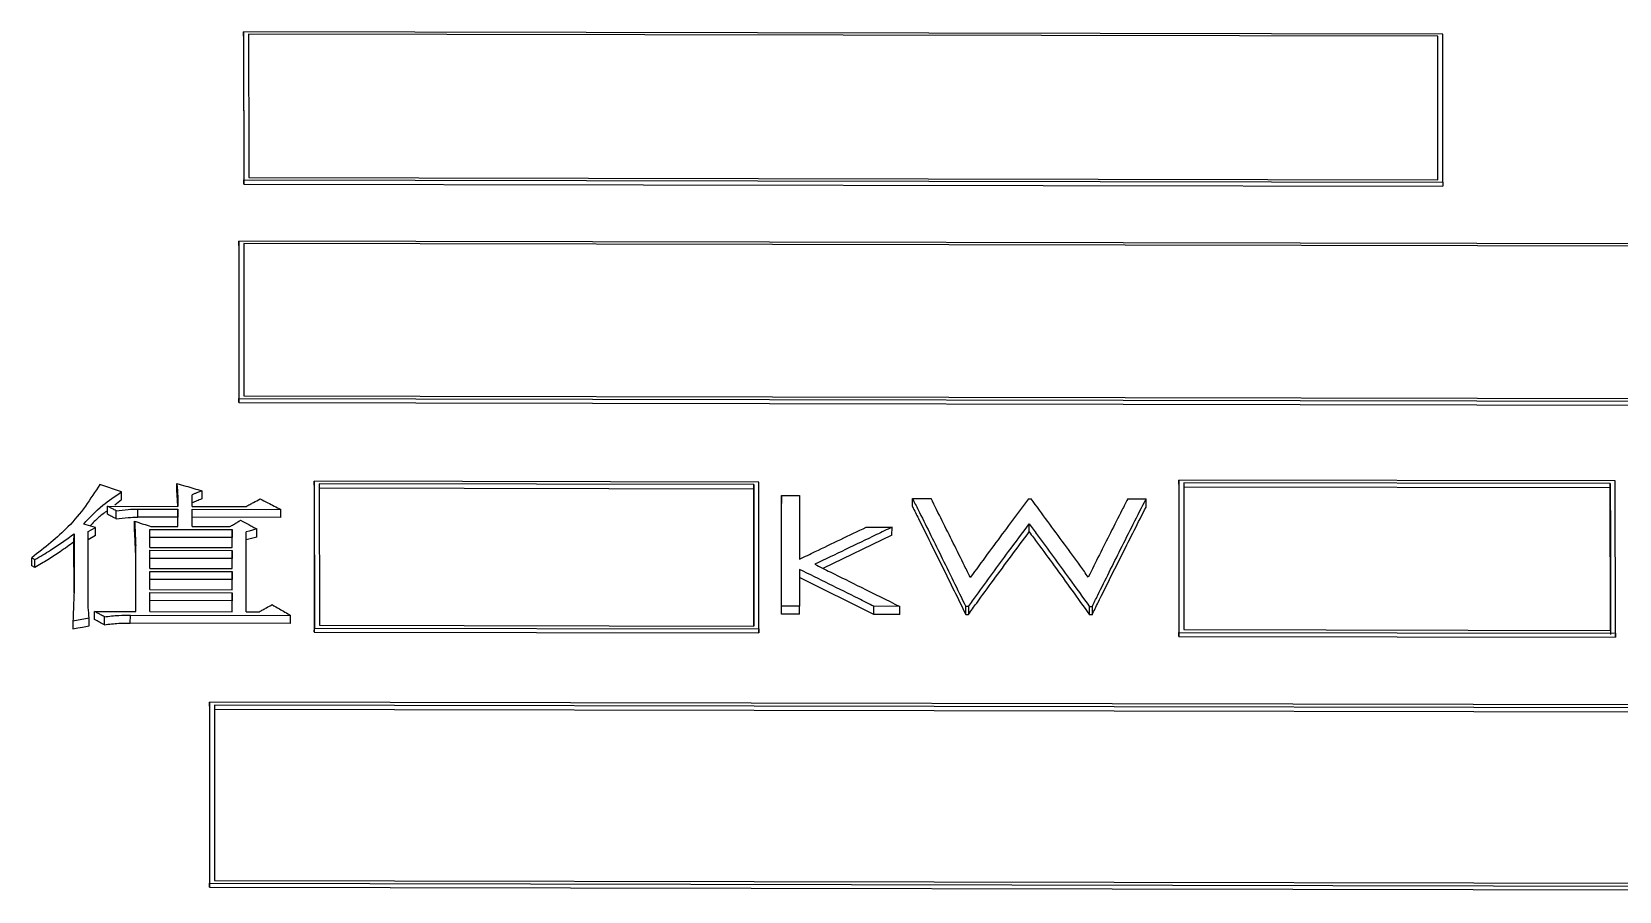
# Model space of a CAD drawing. Header units: millimetres. Extents: x 2320 to 4000, y 933 to 2121.
# Drawn here: x 2699.44 to 2715.3, y 1938.59 to 1947.18 of the extents above; entities that cross this region are included whole.
import ezdxf

# ---------------------------------------------------------------- set-up
doc = ezdxf.new("R2010")
doc.units = ezdxf.units.MM

msp = doc.modelspace()

# ---------------------------------------------------------------- linework, layer by layer
at = {"color": 7, "linetype": 'Continuous', "lineweight": 25}
for p, q in [((2713.535, 1947.156), (2701.552, 1947.179)), ((2701.552, 1947.136), (2701.553, 1945.656)), ((2713.485, 1947.134), (2701.602, 1947.156)), ((2701.553, 1945.656), (2701.554, 1945.698)), ((2701.553, 1945.656), (2713.536, 1945.634)), ((2701.554, 1945.698), (2713.536, 1945.676)), ((2701.604, 1945.722), (2713.486, 1945.7)), ((2713.536, 1945.676), (2713.536, 1945.634)), ((2723.637, 1945.045), (2701.504, 1945.086)), ((2701.504, 1945.044), (2701.505, 1943.473)), ((2723.587, 1945.021), (2701.554, 1945.062)), ((2701.555, 1943.54), (2723.588, 1943.499)), ((2701.505, 1943.514), (2723.638, 1943.473)), ((2701.505, 1943.473), (2701.505, 1943.514)), ((2701.505, 1943.473), (2723.638, 1943.432)), ((2700.333, 1942.581), (2700.117, 1942.656)), ((2700.333, 1942.5), (2700.333, 1942.581)), ((2700.885, 1942.585), (2700.885, 1942.666)), ((2702.259, 1942.687), (2702.26, 1941.22)), ((2706.7, 1942.679), (2702.259, 1942.687)), ((2702.259, 1942.646), (2702.259, 1941.18)), ((2702.309, 1942.661), (2702.31, 1941.248)), ((2706.65, 1942.653), (2702.309, 1942.661)), ((2702.309, 1942.62), (2706.65, 1942.612)), ((2706.65, 1941.24), (2706.65, 1942.653)), ((2706.65, 1942.653), (2706.65, 1942.612)), ((2706.65, 1942.612), (2706.65, 1941.24)), ((2706.7, 1941.212), (2706.7, 1942.679)), ((2710.896, 1942.698), (2710.896, 1941.177)), ((2715.258, 1942.69), (2710.896, 1942.698)), ((2710.896, 1942.657), (2710.896, 1941.137)), ((2710.946, 1942.671), (2710.946, 1941.204)), ((2715.208, 1942.663), (2710.946, 1942.671)), ((2710.946, 1942.631), (2715.208, 1942.623)), ((2715.209, 1941.196), (2715.208, 1942.663)), ((2715.208, 1942.663), (2715.208, 1942.623)), ((2715.259, 1941.169), (2715.258, 1942.69)), ((2700.193, 1942.438), (2700.896, 1942.436)), ((2700.193, 1942.357), (2700.193, 1942.438)), ((2700.333, 1942.5), (2700.266, 1942.449)), ((2701.037, 1942.436), (2701.037, 1942.551)), ((2701.037, 1942.436), (2701.577, 1942.435)), ((2706.928, 1941.439), (2706.928, 1942.544)), ((2706.928, 1942.544), (2707.107, 1942.543)), ((2706.928, 1941.359), (2706.928, 1942.463)), ((2707.107, 1942.543), (2707.108, 1941.909)), ((2708.236, 1942.514), (2708.421, 1942.514)), ((2709.395, 1942.512), (2709.421, 1942.512)), ((2710.386, 1942.51), (2710.569, 1942.51)), ((2710.569, 1942.429), (2710.569, 1942.51)), ((2700.074, 1942.224), (2699.955, 1942.259)), ((2700.279, 1942.311), (2700.279, 1942.392)), ((2700.496, 1942.408), (2700.896, 1942.408)), ((2700.496, 1942.328), (2700.496, 1942.408)), ((2700.896, 1942.327), (2700.496, 1942.328)), ((2700.896, 1942.234), (2700.896, 1942.408)), ((2700.896, 1942.408), (2700.896, 1942.327)), ((2700.896, 1942.234), (2700.896, 1942.327)), ((2701.923, 1942.325), (2701.036, 1942.327)), ((2701.037, 1942.407), (2701.924, 1942.406)), ((2701.037, 1942.234), (2701.037, 1942.407)), ((2709.402, 1942.181), (2709.402, 1942.262)), ((2699.857, 1942.081), (2699.858, 1942.161)), ((2699.858, 1942.161), (2699.858, 1941.576)), ((2699.998, 1942.184), (2700.074, 1942.224)), ((2699.999, 1941.599), (2699.998, 1942.184)), ((2700.074, 1942.144), (2699.998, 1942.103)), ((2700.615, 1942.206), (2701.437, 1942.205)), ((2700.615, 1942.026), (2700.615, 1942.206)), ((2701.437, 1942.124), (2700.615, 1942.125)), ((2700.626, 1942.235), (2700.896, 1942.234)), ((2701.037, 1942.234), (2701.415, 1942.234)), ((2701.437, 1942.024), (2701.437, 1942.205)), ((2701.437, 1942.205), (2701.437, 1942.124)), ((2701.437, 1942.024), (2701.437, 1942.124)), ((2701.578, 1941.383), (2701.578, 1942.181)), ((2708.03, 1942.147), (2707.341, 1941.816)), ((2707.773, 1942.228), (2708.031, 1942.228)), ((2708.03, 1942.147), (2708.031, 1942.228)), ((2699.858, 1941.568), (2699.857, 1942.081)), ((2700.475, 1941.385), (2700.474, 1942.044)), ((2700.474, 1941.963), (2700.474, 1942.044)), ((2700.474, 1941.385), (2700.474, 1941.963)), ((2700.615, 1942.026), (2701.437, 1942.024)), ((2700.615, 1941.997), (2701.437, 1941.995)), ((2700.615, 1941.816), (2700.615, 1941.997)), ((2701.437, 1941.814), (2701.437, 1941.995)), ((2701.437, 1941.995), (2701.437, 1941.915)), ((2699.436, 1941.923), (2699.468, 1941.905)), ((2699.436, 1941.843), (2699.436, 1941.923)), ((2699.468, 1941.825), (2699.436, 1941.843)), ((2699.468, 1941.825), (2699.468, 1941.905)), ((2701.437, 1941.915), (2700.615, 1941.916)), ((2700.615, 1941.816), (2701.437, 1941.814)), ((2700.615, 1941.786), (2701.437, 1941.785)), ((2700.615, 1941.604), (2700.615, 1941.786)), ((2701.437, 1941.814), (2701.437, 1941.915)), ((2701.437, 1941.602), (2701.437, 1941.785)), ((2701.437, 1941.785), (2701.437, 1941.705)), ((2707.108, 1941.805), (2707.108, 1941.438)), ((2701.437, 1941.705), (2700.615, 1941.706)), ((2701.437, 1941.602), (2701.437, 1941.705)), ((2707.85, 1941.357), (2707.108, 1941.725)), ((2700.615, 1941.604), (2701.437, 1941.602)), ((2700.615, 1941.574), (2701.437, 1941.573)), ((2700.615, 1941.385), (2700.615, 1941.574)), ((2701.437, 1941.493), (2700.615, 1941.495)), ((2701.437, 1941.383), (2701.437, 1941.573)), ((2701.437, 1941.573), (2701.437, 1941.493)), ((2701.437, 1941.383), (2701.437, 1941.493)), ((2699.847, 1941.291), (2700.009, 1941.321)), ((2700.063, 1941.306), (2700.064, 1941.386)), ((2700.064, 1941.386), (2700.475, 1941.385)), ((2700.161, 1941.253), (2700.161, 1941.332)), ((2700.42, 1941.27), (2700.421, 1941.35)), ((2700.421, 1941.35), (2702.021, 1941.347)), ((2700.615, 1941.385), (2701.437, 1941.383)), ((2701.578, 1941.383), (2701.708, 1941.383)), ((2706.928, 1941.359), (2706.928, 1941.439)), ((2707.108, 1941.438), (2706.928, 1941.439)), ((2707.108, 1941.359), (2706.928, 1941.359)), ((2707.108, 1941.359), (2707.108, 1941.438)), ((2708.108, 1941.436), (2707.85, 1941.437)), ((2708.108, 1941.357), (2707.85, 1941.357)), ((2708.108, 1941.357), (2708.108, 1941.436)), ((2708.794, 1941.435), (2708.768, 1941.435)), ((2708.768, 1941.356), (2708.794, 1941.355)), ((2708.794, 1941.435), (2708.794, 1941.355)), ((2710.03, 1941.353), (2710.004, 1941.353)), ((2710.03, 1941.433), (2710.005, 1941.433)), ((2710.03, 1941.433), (2710.03, 1941.353)), ((2699.847, 1941.291), (2699.847, 1941.212)), ((2702.021, 1941.267), (2700.42, 1941.27)), ((2702.259, 1941.181), (2702.26, 1941.22)), ((2702.259, 1941.18), (2706.7, 1941.172)), ((2702.26, 1941.22), (2706.7, 1941.212)), ((2702.31, 1941.248), (2706.65, 1941.24)), ((2706.7, 1941.212), (2706.7, 1941.172)), ((2706.7, 1941.172), (2706.7, 1941.201)), ((2710.896, 1941.137), (2710.896, 1941.177)), ((2710.896, 1941.177), (2715.259, 1941.169)), ((2710.946, 1941.204), (2715.209, 1941.196)), ((2715.259, 1941.169), (2715.259, 1941.129)), ((2715.259, 1941.129), (2715.259, 1941.158)), ((2710.896, 1941.137), (2715.259, 1941.129)), ((2701.211, 1940.439), (2701.211, 1940.478)), ((2723.344, 1940.437), (2701.211, 1940.478)), ((2701.211, 1940.438), (2701.212, 1938.631)), ((2723.294, 1940.409), (2701.261, 1940.45)), ((2701.261, 1940.411), (2723.294, 1940.37)), ((2701.212, 1938.669), (2723.345, 1938.628)), ((2701.212, 1938.631), (2701.212, 1938.669)), ((2701.212, 1938.631), (2723.345, 1938.59)), ((2701.262, 1938.698), (2723.295, 1938.658))]:
    msp.add_line(p, q, dxfattribs=at)
at = {"color": 7, "linetype": 'Continuous', "lineweight": 25, "flags": 128}
for points in [[(2701.552, 1947.136), (2701.552, 1947.16), (2701.552, 1947.179)], [(2701.504, 1945.044), (2701.504, 1945.067), (2701.504, 1945.086)], [(2701.134, 1942.591), (2701.134, 1942.546), (2701.134, 1942.51)], [(2702.259, 1942.647), (2702.259, 1942.67), (2702.259, 1942.687)], [(2710.896, 1942.657), (2710.896, 1942.68), (2710.896, 1942.698)], [(2706.928, 1942.544), (2706.928, 1942.498), (2706.928, 1942.463)], [(2708.235, 1942.433), (2708.236, 1942.479), (2708.236, 1942.514)], [(2700.463, 1942.207), (2700.463, 1942.252), (2700.463, 1942.287)], [(2701.923, 1942.325), (2701.924, 1942.37), (2701.924, 1942.406)], [(2700.074, 1942.144), (2700.074, 1942.189), (2700.074, 1942.224)], [(2701.686, 1942.129), (2701.631, 1942.115), (2701.577, 1942.1)], [(2701.686, 1942.21), (2701.64, 1942.198), (2701.609, 1942.189), (2701.578, 1942.181)], [(2701.686, 1942.129), (2701.686, 1942.174), (2701.686, 1942.21)], [(2700.009, 1941.241), (2700.009, 1941.286), (2700.009, 1941.321)], [(2702.021, 1941.267), (2702.021, 1941.312), (2702.021, 1941.347)], [(2707.85, 1941.357), (2707.85, 1941.402), (2707.85, 1941.437)], [(2708.768, 1941.356), (2708.768, 1941.4), (2708.768, 1941.435)], [(2710.004, 1941.353), (2710.004, 1941.398), (2710.005, 1941.433)], [(2699.847, 1941.212), (2699.895, 1941.221), (2699.943, 1941.229), (2700.009, 1941.241)]]:
    msp.add_lwpolyline(points, dxfattribs=at)
at = {"color": 7, "linetype": 'Continuous', "lineweight": 25}
for points, knots in [([(2701.552, 1947.179), (2701.552, 1947.034), (2701.553, 1946.746), (2701.553, 1946.254), (2701.553, 1945.9), (2701.554, 1945.698)], [0, 0, 0, 0, 0.300085, 0.60017, 1, 1, 1, 1]), ([(2701.602, 1947.156), (2701.602, 1947.012), (2701.603, 1946.723), (2701.603, 1946.246), (2701.603, 1945.908), (2701.604, 1945.722)], [0, 0, 0, 0, 0.30968, 0.61936, 1, 1, 1, 1]), ([(2713.486, 1945.7), (2713.486, 1945.851), (2713.486, 1946.155), (2713.485, 1946.635), (2713.485, 1946.957), (2713.485, 1947.134)], [0, 0, 0, 0, 0.30968, 0.619361, 1, 1, 1, 1]), ([(2713.536, 1945.676), (2713.536, 1945.828), (2713.536, 1946.132), (2713.535, 1946.627), (2713.535, 1946.964), (2713.535, 1947.156)], [0, 0, 0, 0, 0.300085, 0.600171, 1, 1, 1, 1]), ([(2701.504, 1945.086), (2701.504, 1944.932), (2701.505, 1944.625), (2701.505, 1944.103), (2701.505, 1943.728), (2701.505, 1943.514)], [0, 0, 0, 0, 0.300081, 0.600162, 1, 1, 1, 1]), ([(2701.554, 1945.062), (2701.554, 1944.908), (2701.555, 1944.6), (2701.555, 1944.094), (2701.555, 1943.737), (2701.555, 1943.54)], [0, 0, 0, 0, 0.3099206, 0.6198411, 1, 1, 1, 1]), ([(2700.117, 1942.656), (2700.023, 1942.51), (2699.853, 1942.249), (2699.564, 1942.023), (2699.436, 1941.923)], [0, 0, 0, 0, 0.556051, 1, 1, 1, 1]), ([(2699.955, 1942.259), (2700.014, 1942.324), (2700.121, 1942.44), (2700.268, 1942.538), (2700.333, 1942.581)], [0, 0, 0, 0, 0.558291, 1, 1, 1, 1]), ([(2700.885, 1942.666), (2700.887, 1942.645), (2700.891, 1942.604), (2700.895, 1942.527), (2700.896, 1942.472), (2700.896, 1942.436)], [0, 0, 0, 0, 0.271414, 0.542845, 1, 1, 1, 1]), ([(2700.885, 1942.666), (2700.915, 1942.657), (2700.971, 1942.64), (2701.054, 1942.615), (2701.107, 1942.599), (2701.134, 1942.591)], [0, 0, 0, 0, 0.357822, 0.678911, 1, 1, 1, 1]), ([(2700.894, 1942.436), (2700.894, 1942.452), (2700.893, 1942.501), (2700.888, 1942.55), (2700.885, 1942.585)], [0, 0, 0, 0, 0.303655, 1, 1, 1, 1]), ([(2701.134, 1942.591), (2701.12, 1942.585), (2701.097, 1942.576), (2701.065, 1942.563), (2701.046, 1942.555), (2701.037, 1942.551)], [0, 0, 0, 0, 0.419954, 0.709977, 1, 1, 1, 1]), ([(2715.208, 1942.623), (2715.208, 1942.353), (2715.209, 1941.872), (2715.209, 1941.375), (2715.209, 1941.157)], [0, 0, 0, 0, 0.559997, 1, 1, 1, 1]), ([(2700.279, 1942.392), (2700.267, 1942.398), (2700.246, 1942.409), (2700.218, 1942.425), (2700.201, 1942.433), (2700.193, 1942.438)], [0, 0, 0, 0, 0.42836, 0.71418, 1, 1, 1, 1]), ([(2701.134, 1942.51), (2701.117, 1942.503), (2701.085, 1942.49), (2701.053, 1942.477), (2701.037, 1942.47)], [0, 0, 0, 0, 0.501498, 1, 1, 1, 1]), ([(2701.577, 1942.435), (2701.59, 1942.442), (2701.615, 1942.455), (2701.661, 1942.48), (2701.696, 1942.498), (2701.718, 1942.51)], [0, 0, 0, 0, 0.263609, 0.527219, 1, 1, 1, 1]), ([(2701.718, 1942.51), (2701.743, 1942.497), (2701.79, 1942.473), (2701.859, 1942.439), (2701.902, 1942.417), (2701.924, 1942.406)], [0, 0, 0, 0, 0.369349, 0.684674, 1, 1, 1, 1]), ([(2708.235, 1942.433), (2708.255, 1942.393), (2708.355, 1942.194), (2708.533, 1941.837), (2708.69, 1941.514), (2708.768, 1941.356)], [0, 0, 0, 0, 0.112618, 0.563095, 1, 1, 1, 1]), ([(2708.236, 1942.514), (2708.254, 1942.477), (2708.349, 1942.289), (2708.526, 1941.931), (2708.685, 1941.606), (2708.768, 1941.435)], [0, 0, 0, 0, 0.105997, 0.529992, 1, 1, 1, 1]), ([(2708.813, 1941.726), (2708.794, 1941.764), (2708.737, 1941.879), (2708.644, 1942.068), (2708.532, 1942.293), (2708.458, 1942.44), (2708.421, 1942.514)], [0, 0, 0, 0, 0.144497, 0.433492, 0.716743, 1, 1, 1, 1]), ([(2709.395, 1942.512), (2709.368, 1942.476), (2709.288, 1942.369), (2709.151, 1942.185), (2708.983, 1941.958), (2708.87, 1941.803), (2708.813, 1941.726)], [0, 0, 0, 0, 0.137967, 0.413903, 0.706948, 1, 1, 1, 1]), ([(2709.992, 1941.729), (2709.966, 1941.766), (2709.886, 1941.876), (2709.751, 1942.062), (2709.587, 1942.286), (2709.476, 1942.437), (2709.421, 1942.512)], [0, 0, 0, 0, 0.139179, 0.417538, 0.708766, 1, 1, 1, 1]), ([(2710.386, 1942.51), (2710.366, 1942.473), (2710.309, 1942.36), (2710.215, 1942.174), (2710.103, 1941.952), (2710.029, 1941.803), (2709.992, 1941.729)], [0, 0, 0, 0, 0.145351, 0.436054, 0.718024, 1, 1, 1, 1]), ([(2710.03, 1941.433), (2710.049, 1941.471), (2710.144, 1941.664), (2710.324, 1942.026), (2710.484, 1942.343), (2710.569, 1942.51)], [0, 0, 0, 0, 0.105883, 0.529421, 1, 1, 1, 1]), ([(2710.03, 1941.353), (2710.05, 1941.394), (2710.151, 1941.599), (2710.331, 1941.959), (2710.49, 1942.274), (2710.569, 1942.429)], [0, 0, 0, 0, 0.1124937, 0.5624736, 1, 1, 1, 1]), ([(2700.193, 1942.393), (2700.163, 1942.371), (2700.097, 1942.324), (2700.046, 1942.27), (2700.018, 1942.241)], [0, 0, 0, 0, 0.457262, 1, 1, 1, 1]), ([(2700.279, 1942.311), (2700.265, 1942.318), (2700.236, 1942.334), (2700.207, 1942.349), (2700.193, 1942.357)], [0, 0, 0, 0, 0.499999, 1, 1, 1, 1]), ([(2700.279, 1942.392), (2700.319, 1942.397), (2700.39, 1942.407), (2700.463, 1942.408), (2700.496, 1942.408)], [0, 0, 0, 0, 0.5588348, 1, 1, 1, 1]), ([(2700.279, 1942.311), (2700.319, 1942.316), (2700.39, 1942.326), (2700.463, 1942.327), (2700.496, 1942.328)], [0, 0, 0, 0, 0.558823, 1, 1, 1, 1]), ([(2700.463, 1942.287), (2700.465, 1942.258), (2700.467, 1942.203), (2700.471, 1942.122), (2700.473, 1942.07), (2700.474, 1942.044)], [0, 0, 0, 0, 0.362107, 0.681053, 1, 1, 1, 1]), ([(2700.463, 1942.287), (2700.478, 1942.283), (2700.507, 1942.273), (2700.561, 1942.256), (2700.601, 1942.243), (2700.626, 1942.235)], [0, 0, 0, 0, 0.27079, 0.54158, 1, 1, 1, 1]), ([(2701.415, 1942.234), (2701.427, 1942.24), (2701.451, 1942.254), (2701.487, 1942.276), (2701.511, 1942.29), (2701.523, 1942.297)], [0, 0, 0, 0, 0.3275538, 0.6637769, 1, 1, 1, 1]), ([(2701.523, 1942.297), (2701.551, 1942.282), (2701.591, 1942.261), (2701.645, 1942.232), (2701.672, 1942.217), (2701.686, 1942.21)], [0, 0, 0, 0, 0.4999999, 0.7499999, 1, 1, 1, 1]), ([(2708.794, 1941.435), (2708.821, 1941.472), (2708.901, 1941.582), (2709.035, 1941.766), (2709.211, 1942.005), (2709.334, 1942.169), (2709.402, 1942.262)], [0, 0, 0, 0, 0.132228, 0.396684, 0.661141, 1, 1, 1, 1]), ([(2709.402, 1942.262), (2709.429, 1942.225), (2709.509, 1942.117), (2709.642, 1941.935), (2709.816, 1941.695), (2709.937, 1941.527), (2710.005, 1941.433)], [0, 0, 0, 0, 0.1324799, 0.3974403, 0.6624006, 1, 1, 1, 1]), ([(2699.468, 1941.905), (2699.52, 1941.936), (2699.615, 1941.992), (2699.742, 1942.078), (2699.819, 1942.133), (2699.858, 1942.161)], [0, 0, 0, 0, 0.376305, 0.687979, 1, 1, 1, 1]), ([(2700.474, 1941.963), (2700.473, 1941.993), (2700.47, 1942.049), (2700.467, 1942.13), (2700.464, 1942.181), (2700.463, 1942.207)], [0, 0, 0, 0, 0.366204, 0.683102, 1, 1, 1, 1]), ([(2707.108, 1941.909), (2707.16, 1941.934), (2707.296, 1942), (2707.518, 1942.106), (2707.688, 1942.188), (2707.773, 1942.228)], [0, 0, 0, 0, 0.233528, 0.616763, 1, 1, 1, 1]), ([(2708.031, 1942.228), (2707.979, 1942.203), (2707.825, 1942.129), (2707.567, 1942.005), (2707.362, 1941.906), (2707.259, 1941.857)], [0, 0, 0, 0, 0.201203, 0.600601, 1, 1, 1, 1]), ([(2708.794, 1941.355), (2708.821, 1941.394), (2708.905, 1941.508), (2709.048, 1941.704), (2709.223, 1941.941), (2709.343, 1942.101), (2709.402, 1942.181)], [0, 0, 0, 0, 0.1374394, 0.4123184, 0.7061558, 1, 1, 1, 1]), ([(2709.402, 1942.181), (2709.43, 1942.143), (2709.513, 1942.031), (2709.655, 1941.837), (2709.828, 1941.599), (2709.945, 1941.435), (2710.004, 1941.353)], [0, 0, 0, 0, 0.137702, 0.413107, 0.70655, 1, 1, 1, 1]), ([(2699.857, 1942.081), (2699.812, 1942.048), (2699.727, 1941.987), (2699.597, 1941.902), (2699.511, 1941.851), (2699.468, 1941.825)], [0, 0, 0, 0, 0.372808, 0.686119, 1, 1, 1, 1]), ([(2707.85, 1941.437), (2707.799, 1941.463), (2707.649, 1941.537), (2707.402, 1941.66), (2707.206, 1941.757), (2707.108, 1941.805)], [0, 0, 0, 0, 0.208204, 0.604101, 1, 1, 1, 1]), ([(2707.259, 1941.857), (2707.311, 1941.831), (2707.465, 1941.755), (2707.748, 1941.615), (2707.98, 1941.5), (2708.108, 1941.436)], [0, 0, 0, 0, 0.182207, 0.546622, 1, 1, 1, 1]), ([(2699.858, 1941.576), (2699.857, 1941.541), (2699.854, 1941.476), (2699.851, 1941.382), (2699.848, 1941.321), (2699.847, 1941.291)], [0, 0, 0, 0, 0.367121, 0.68356, 1, 1, 1, 1]), ([(2700.009, 1941.321), (2700.006, 1941.355), (2700, 1941.419), (2699.998, 1941.512), (2699.998, 1941.57), (2699.999, 1941.599)], [0, 0, 0, 0, 0.368742, 0.684307, 1, 1, 1, 1]), ([(2700.161, 1941.253), (2700.144, 1941.262), (2700.112, 1941.28), (2700.08, 1941.298), (2700.063, 1941.306)], [0, 0, 0, 0, 0.5, 1, 1, 1, 1]), ([(2700.161, 1941.332), (2700.149, 1941.339), (2700.126, 1941.352), (2700.094, 1941.369), (2700.074, 1941.38), (2700.064, 1941.386)], [0, 0, 0, 0, 0.380765, 0.690382, 1, 1, 1, 1]), ([(2700.161, 1941.332), (2700.209, 1941.338), (2700.295, 1941.349), (2700.382, 1941.349), (2700.421, 1941.35)], [0, 0, 0, 0, 0.5592, 1, 1, 1, 1]), ([(2701.708, 1941.383), (2701.72, 1941.39), (2701.745, 1941.403), (2701.788, 1941.427), (2701.819, 1941.444), (2701.838, 1941.454)], [0, 0, 0, 0, 0.2855769, 0.5711538, 1, 1, 1, 1]), ([(2701.838, 1941.454), (2701.862, 1941.44), (2701.904, 1941.415), (2701.966, 1941.379), (2702.003, 1941.358), (2702.021, 1941.347)], [0, 0, 0, 0, 0.392599, 0.696299, 1, 1, 1, 1]), ([(2700.161, 1941.253), (2700.209, 1941.259), (2700.294, 1941.269), (2700.382, 1941.27), (2700.42, 1941.27)], [0, 0, 0, 0, 0.559192, 1, 1, 1, 1]), ([(2701.211, 1940.478), (2701.211, 1940.3), (2701.212, 1939.945), (2701.212, 1939.344), (2701.212, 1938.914), (2701.212, 1938.669)], [0, 0, 0, 0, 0.300081, 0.600162, 1, 1, 1, 1]), ([(2701.261, 1940.45), (2701.261, 1940.272), (2701.262, 1939.917), (2701.262, 1939.334), (2701.262, 1938.924), (2701.262, 1938.698)], [0, 0, 0, 0, 0.309921, 0.619841, 1, 1, 1, 1])]:
    msp.add_open_spline(points, degree=3, knots=knots, dxfattribs=at)

doc.saveas('drawing.dxf')
